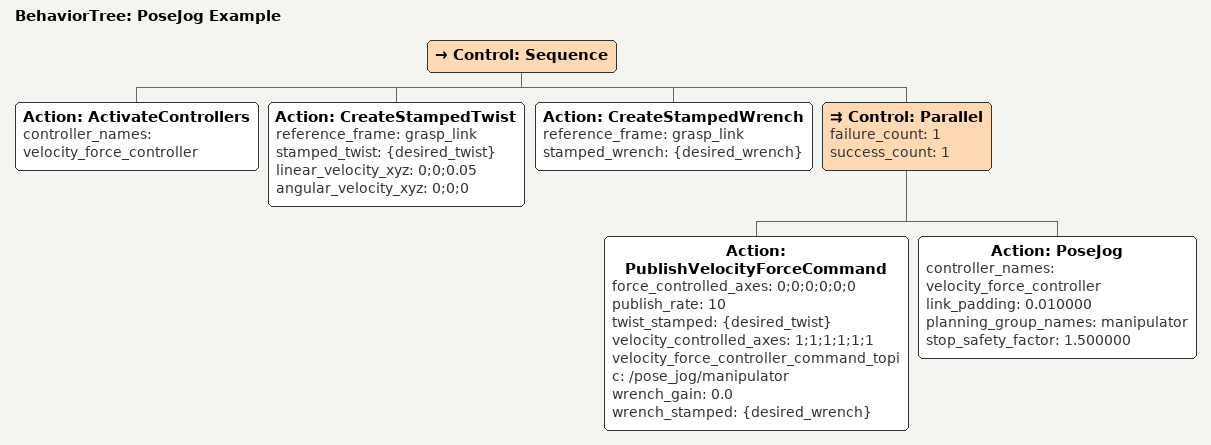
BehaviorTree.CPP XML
<?xml version='1.0' encoding='utf-8'?>
<root BTCPP_format="4" main_tree_to_execute="PoseJog Example">
  <BehaviorTree ID="PoseJog Example" _description="">
    <Control ID="Sequence">
      <Action ID="ActivateControllers" controller_names="velocity_force_controller"/>
      <Action ID="CreateStampedTwist" reference_frame="grasp_link" stamped_twist="{desired_twist}" linear_velocity_xyz="0;0;0.05" angular_velocity_xyz="0;0;0"/>
      <Action ID="CreateStampedWrench" reference_frame="grasp_link" stamped_wrench="{desired_wrench}"/>
      <Control ID="Parallel" failure_count="1" success_count="1">
        <Action ID="PublishVelocityForceCommand" force_controlled_axes="0;0;0;0;0;0" publish_rate="10" twist_stamped="{desired_twist}" velocity_controlled_axes="1;1;1;1;1;1" velocity_force_controller_command_topic="/pose_jog/manipulator" wrench_gain="0.0" wrench_stamped="{desired_wrench}"/>
        <Action ID="PoseJog" controller_names="velocity_force_controller" link_padding="0.010000" planning_group_names="manipulator" stop_safety_factor="1.500000"/>
      </Control>
    </Control>
  </BehaviorTree>
</root>
